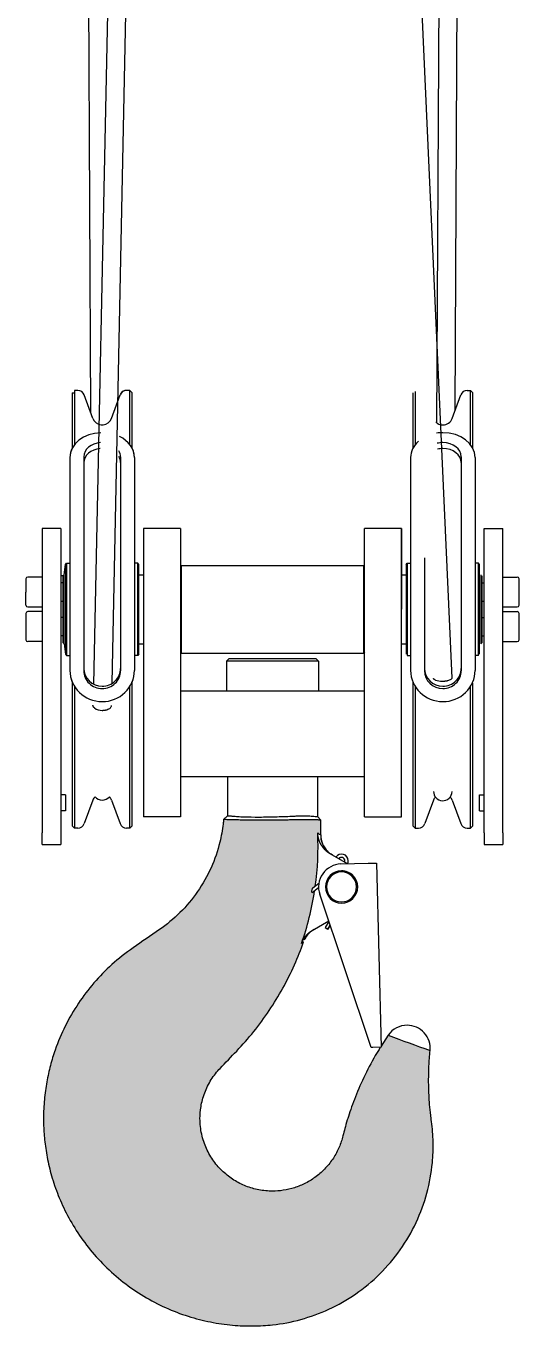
# Model space of a CAD drawing. Extents: x -599358 to 2865263, y -1062760 to 486533.
# Drawn here: x 246380 to 246717, y -693925 to -693038 of the extents above; entities that cross this region are included whole.
import ezdxf

# ---------------------------------------------------------------- set-up
doc = ezdxf.new("R2010")
doc.units = 0
doc.layers.add('EWHS5T6M-2', color=7, linetype='Continuous')
doc.layers.add('零件1^葫芦小车', color=7, linetype='Continuous')

msp = doc.modelspace()

# ---------------------------------------------------------------- hatches: boundary and pattern name
h = msp.add_hatch(color=4)
h.dxf.hatch_style = 1
edge = h.paths.add_edge_path()
edge.add_ellipse((246968.03, -692844.26), major_axis=(-945.59, 0), ratio=1, start_angle=428.90986, end_angle=430.75307, ccw=False)
edge.add_line((246627.77, -693726.51), (246622.82, -693734))
edge.add_line((246622.82, -693734), (246622.27, -693734.83))
edge.add_line((246622.27, -693734.83), (246622.3, -693734.83))
edge.add_spline(control_points=[(246622.3, -693734.83), (246621.15, -693736.67), (246620.02, -693738.54), (246616.07, -693745.35), (246613.38, -693750.44), (246608.57, -693760.55), (246606.44, -693765.56), (246603.71, -693772.67), (246602.87, -693774.96), (246601.36, -693779.35), (246600.68, -693781.44), (246599.97, -693783.73), (246599.87, -693784.06), (246599.1, -693786.6), (246598.59, -693788.42), (246597.66, -693791.83), (246597.24, -693793.42), (246596.17, -693797.77), (246595.32, -693800.36), (246593.14, -693805.44), (246591.82, -693807.94), (246588.72, -693812.72), (246586.94, -693815), (246583.01, -693819.22), (246580.86, -693821.16), (246576.28, -693824.62), (246573.86, -693826.14), (246568.87, -693828.7), (246566.31, -693829.75), (246561.18, -693831.38), (246558.61, -693831.97), (246553.58, -693832.72), (246551.11, -693832.9), (246547.17, -693832.9), (246545.62, -693832.82), (246542.53, -693832.53), (246540.99, -693832.31), (246537.96, -693831.73), (246536.46, -693831.38), (246533.51, -693830.52), (246532.05, -693830.03), (246529.2, -693828.9), (246527.8, -693828.28), (246525.06, -693826.89), (246523.72, -693826.14), (246521.11, -693824.5), (246519.83, -693823.61), (246517.37, -693821.72), (246516.17, -693820.71), (246513.87, -693818.57), (246512.76, -693817.44), (246510.64, -693815.05), (246509.63, -693813.79), (246507.72, -693811.16), (246506.82, -693809.78), (246505.15, -693806.92), (246504.38, -693805.43), (246502.97, -693802.34), (246502.34, -693800.75), (246501.25, -693797.47), (246500.78, -693795.78), (246500.02, -693792.34), (246499.73, -693790.58), (246499.33, -693787.02), (246499.23, -693785.21), (246499.23, -693780.93), (246499.42, -693778.13), (246500.18, -693773.66), (246500.51, -693772.13), (246501.34, -693769.03), (246501.84, -693767.47), (246503.02, -693764.35), (246503.69, -693762.8), (246505.2, -693759.77), (246506.04, -693758.3), (246507.84, -693755.46), (246508.8, -693754.1), (246510.82, -693751.53), (246511.87, -693750.32), (246516.68, -693745.29), (246520.55, -693741.24), (246528.33, -693733.1), (246532.22, -693728.67), (246539.63, -693719.46), (246543.15, -693714.68), (246549.78, -693704.82), (246552.89, -693699.73), (246558.66, -693689.3), (246561.33, -693683.95), (246566.03, -693673.4), (246568.1, -693668.21), (246569.95, -693662.95)], knot_values=[0, 0, 0, 0, 0.012094, 0.012094, 0.043169, 0.043169, 0.074245, 0.074245, 0.089782, 0.089782, 0.10532, 0.10532, 0.108005, 0.108005, 0.126597, 0.126597, 0.14519, 0.14519, 0.171955, 0.171955, 0.198721, 0.198721, 0.225486, 0.225486, 0.252251, 0.252251, 0.279017, 0.279017, 0.305782, 0.305782, 0.332547, 0.332547, 0.359313, 0.359313, 0.3769, 0.3769, 0.394487, 0.394487, 0.412074, 0.412074, 0.429662, 0.429662, 0.447249, 0.447249, 0.464836, 0.464836, 0.482423, 0.482423, 0.500011, 0.500011, 0.517598, 0.517598, 0.535185, 0.535185, 0.552772, 0.552772, 0.570359, 0.570359, 0.587947, 0.587947, 0.605534, 0.605534, 0.623121, 0.623121, 0.640708, 0.640708, 0.664579, 0.664579, 0.676514, 0.676514, 0.688449, 0.688449, 0.700384, 0.700384, 0.712319, 0.712319, 0.724254, 0.724254, 0.736189, 0.736189, 0.777684, 0.777684, 0.822741, 0.822741, 0.867798, 0.867798, 0.912855, 0.912855, 0.957912, 0.957912, 1, 1, 1, 1], degree=3, periodic=0)
edge.add_line((246569.95, -693662.95), (246568.56, -693663.94))
edge.add_ellipse((246379.5, -693597.66), major_axis=(200.34, 0), ratio=1, start_angle=340.68132, end_angle=351.32491)
edge.add_line((246577.55, -693627.88), (246575.89, -693629.17))
edge.add_spline(control_points=[(246575.89, -693629.17), (246575.86, -693629.19), (246575.83, -693629.2), (246575.8, -693629.2), (246575.77, -693629.2), (246575.74, -693629.18), (246575.72, -693629.14), (246575.69, -693629.11), (246575.67, -693629.07), (246575.66, -693629.01), (246575.65, -693628.95), (246575.64, -693628.89), (246575.63, -693628.82), (246575.62, -693628.7), (246575.62, -693628.58), (246575.62, -693628.45), (246575.63, -693628.26), (246575.65, -693628.07), (246575.68, -693627.88), (246575.72, -693627.61), (246575.77, -693627.35), (246575.84, -693627.1), (246575.91, -693626.86), (246575.99, -693626.62), (246576.07, -693626.43), (246576.12, -693626.32), (246576.18, -693626.22), (246576.23, -693626.14), (246576.26, -693626.1), (246576.29, -693626.07), (246576.32, -693626.05)], knot_values=[0, 0, 0, 0, 0.06223, 0.06223, 0.06223, 0.125059, 0.125059, 0.125059, 0.182556, 0.182556, 0.182556, 0.239933, 0.239933, 0.239933, 0.329747, 0.329747, 0.329747, 0.462371, 0.462371, 0.462371, 0.647003, 0.647003, 0.647003, 0.834607, 0.834607, 0.834607, 0.943556, 0.943556, 0.943556, 1, 1, 1, 1], degree=3, periodic=0)
edge.add_line((246576.32, -693626.05), (246578, -693624.74))
edge.add_ellipse((246379.5, -693597.66), major_axis=(200.34, 0), ratio=1, start_angle=352.23152, end_angle=362.57393)
edge.add_ellipse((246666.55, -693462.67), major_axis=(153.06, 0), ratio=1, start_angle=235.4035, end_angle=236.3361)
edge.add_ellipse((246666.55, -693462.67), major_axis=(153.06, 0), ratio=1, start_angle=236.3361, end_angle=236.35125)
edge.add_line((246581.73, -693590.08), (246581.73, -693588.95))
edge.add_line((246581.73, -693588.95), (246581.73, -693579.85))
edge.add_spline(control_points=[(246581.73, -693579.85), (246581.72, -693579.85), (246581.69, -693579.84), (246581.43, -693579.84), (246580.99, -693579.82), (246580.33, -693579.81), (246579.53, -693579.79), (246578.56, -693579.76), (246577.13, -693579.72), (246575.13, -693579.69), (246572.21, -693579.64), (246567.97, -693579.69), (246562.69, -693579.77), (246555.98, -693579.86), (246547.52, -693579.91), (246536.1, -693579.93), (246527.03, -693579.84), (246521.86, -693579.72), (246519.56, -693579.64), (246518.41, -693579.6), (246517.49, -693579.57), (246515.84, -693579.57), (246515.55, -693579.57), (246515.33, -693579.57)], knot_values=[0, 0, 0, 0, 0.023008, 0.046985, 0.071916, 0.097784, 0.124572, 0.144341, 0.171112, 0.217444, 0.250912, 0.29895, 0.377038, 0.419517, 0.501427, 0.62005, 0.748963, 0.803749, 0.842652, 0.866405, 0.874501, 0.907064, 1, 1, 1, 1], degree=3, periodic=0)
edge.add_spline(control_points=[(246515.33, -693579.57), (246515.24, -693580.56), (246515.14, -693581.56), (246514.53, -693586.65), (246513.78, -693590.78), (246511.32, -693600.78), (246509.32, -693606.64), (246504.22, -693617.98), (246501.13, -693623.47), (246493.99, -693633.78), (246489.95, -693638.59), (246481.18, -693647.3), (246476.45, -693651.2), (246465.68, -693658.62), (246459.48, -693662.89), (246448.39, -693670.53), (246443.59, -693674.35), (246434.71, -693682.35), (246430.63, -693686.54), (246423.03, -693695.33), (246419.52, -693699.93), (246412.99, -693709.71), (246409.97, -693714.87), (246404.68, -693725.52), (246402.36, -693730.94), (246399.75, -693738.42), (246399.19, -693740.12), (246398.12, -693743.6), (246397.62, -693745.37), (246396.66, -693748.97), (246396.21, -693750.81), (246395.38, -693754.56), (246394.99, -693756.47), (246394.29, -693760.35), (246393.98, -693762.33), (246393.43, -693766.36), (246393.2, -693768.41), (246392.63, -693774.66), (246392.42, -693778.97), (246392.42, -693786.66), (246392.53, -693790.12), (246393.07, -693797.42), (246393.49, -693801.25), (246394.74, -693809.24), (246395.57, -693813.39), (246397.7, -693821.94), (246399.01, -693826.34), (246402.2, -693835.29), (246404.07, -693839.83), (246408.42, -693848.94), (246410.91, -693853.51), (246416.5, -693862.51), (246419.61, -693866.96), (246426.44, -693875.57), (246430.16, -693879.74), (246438.14, -693887.67), (246442.39, -693891.43), (246451.34, -693898.41), (246456.04, -693901.63), (246465.72, -693907.46), (246470.71, -693910.07), (246480.83, -693914.63), (246485.97, -693916.58), (246496.23, -693919.84), (246501.36, -693921.14), (246511.49, -693923.14), (246516.48, -693923.84), (246526.21, -693924.7), (246530.96, -693924.87), (246540.11, -693924.76), (246544.52, -693924.49), (246555.15, -693923.36), (246561.65, -693922.16), (246574.59, -693918.62), (246581.03, -693916.29), (246593.58, -693910.48), (246599.7, -693907.01), (246611.33, -693898.96), (246616.86, -693894.4), (246627.07, -693884.32), (246631.75, -693878.8), (246640.07, -693867.03), (246643.71, -693860.78), (246649.81, -693847.79), (246652.28, -693841.06), (246655.98, -693827.41), (246657.22, -693820.48), (246658.32, -693808.82), (246658.48, -693804.06), (246658.26, -693794.66), (246657.89, -693790.02), (246657.17, -693784.82), (246657.05, -693783.88), (246656.64, -693780.62), (246656.37, -693778.05), (246655.94, -693773.25), (246655.78, -693771.02), (246655.43, -693764.73), (246655.34, -693761.06), (246655.33, -693754.17), (246655.41, -693750.95), (246655.72, -693744.28), (246655.95, -693740.85), (246656.33, -693737)], knot_values=[0, 0, 0, 0, 0.005894, 0.005894, 0.030053, 0.030053, 0.064391, 0.064391, 0.098729, 0.098729, 0.133067, 0.133067, 0.167406, 0.167406, 0.20826, 0.20826, 0.244777, 0.244777, 0.281295, 0.281295, 0.317812, 0.317812, 0.354329, 0.354329, 0.387959, 0.387959, 0.397632, 0.397632, 0.407305, 0.407305, 0.416978, 0.416978, 0.426651, 0.426651, 0.436324, 0.436324, 0.445997, 0.445997, 0.465343, 0.465343, 0.479597, 0.479597, 0.493851, 0.493851, 0.508105, 0.508105, 0.522359, 0.522359, 0.536613, 0.536613, 0.550867, 0.550867, 0.565121, 0.565121, 0.579374, 0.579374, 0.593628, 0.593628, 0.607882, 0.607882, 0.622136, 0.622136, 0.63639, 0.63639, 0.650644, 0.650644, 0.664898, 0.664898, 0.679151, 0.679151, 0.693405, 0.693405, 0.715098, 0.715098, 0.73679, 0.73679, 0.758483, 0.758483, 0.780175, 0.780175, 0.801868, 0.801868, 0.82356, 0.82356, 0.845252, 0.845252, 0.866945, 0.866945, 0.882014, 0.882014, 0.897082, 0.897082, 0.899258, 0.899258, 0.911851, 0.911851, 0.924444, 0.924444, 0.949629, 0.949629, 0.974815, 0.974815, 1, 1, 1, 1], degree=3, periodic=0)
h.paths.add_polyline_path([(246622.27, -693734.83), (246622.82, -693734), (246622.84, -693734.82), (246622.3, -693734.83)], flags=16)

# ---------------------------------------------------------------- linework, layer by layer
at = {"color": 4}
for p, q in [((246412.02, -693288.4), (246413.59, -693288.4)), ((246431.77, -693310.36), (246433.13, -693310.36)), ((246407.31, -693405.47), (246408.09, -693404.68)), ((246457.59, -693405.47), (246456.81, -693404.68)), ((246405.73, -693413.33), (246404.16, -693413.33)), ((246406.52, -693412.54), (246407.31, -693405.47)), ((246405.73, -693458.9), (246406.52, -693459.68)), ((246406.52, -693459.68), (246407.31, -693466.75)), ((246407.31, -693466.75), (246408.09, -693467.54))]:
    msp.add_line(p, q, dxfattribs=at)
at = {"layer": 'EWHS5T6M-2', "color": 4, "linetype": 'Continuous'}
for p, q in [((246412.02, -693288.4), (246412.02, -693326.27)), ((246412.02, -693288.4), (246412.02, -693326.27)), ((246415.84, -693286.83), (246413.59, -693286.83)), ((246413.59, -693286.83), (246413.59, -693323.84)), ((246415.84, -693286.83), (246413.59, -693286.83)), ((246413.59, -693286.83), (246413.59, -693288.4)), ((246451.31, -693286.83), (246449.06, -693286.83)), ((246451.31, -693286.83), (246449.06, -693286.83)), ((246451.31, -693323.84), (246451.31, -693286.83)), ((246452.88, -693288.4), (246451.31, -693286.83)), ((246452.88, -693288.4), (246451.31, -693286.83)), ((246452.88, -693326.27), (246452.88, -693288.4)), ((246452.88, -693326.27), (246452.88, -693288.4)), ((246644.59, -693288.4), (246644.59, -693326.27)), ((246646.16, -693287.68), (246646.16, -693323.84)), ((246681.63, -693286.83), (246683.88, -693286.83)), ((246683.88, -693323.84), (246683.88, -693286.83)), ((246685.45, -693288.4), (246683.88, -693286.83)), ((246685.45, -693326.27), (246685.45, -693288.4)), ((246426.1, -693305.95), (246420.27, -693289.93)), ((246426.1, -693305.95), (246420.27, -693289.93)), ((246438.8, -693305.95), (246444.63, -693289.93)), ((246671.37, -693305.95), (246677.2, -693289.93)), ((246410.45, -693332.52), (246410.45, -693401.23)), ((246410.45, -693332.52), (246410.45, -693401.23)), ((246419.88, -693332.07), (246419.88, -693401.08)), ((246445.02, -693332.07), (246445.02, -693401.08)), ((246454.45, -693332.52), (246454.45, -693401.23)), ((246454.45, -693332.52), (246454.45, -693401.23)), ((246643.02, -693332.52), (246643.02, -693401.23)), ((246677.59, -693332.07), (246677.59, -693401.08)), ((246687.02, -693332.52), (246687.02, -693401.23)), ((246404.16, -693381.11), (246391.59, -693381.11)), ((246391.59, -693381.11), (246391.59, -693436.11)), ((246404.16, -693381.11), (246391.59, -693381.11)), ((246391.59, -693381.11), (246391.59, -693436.11)), ((246404.16, -693381.11), (246404.16, -693436.11)), ((246404.16, -693381.11), (246404.16, -693413.33)), ((246460.73, -693381.11), (246460.73, -693436.11)), ((246485.88, -693381.11), (246460.73, -693381.11)), ((246460.73, -693381.11), (246460.73, -693436.11)), ((246485.88, -693381.11), (246460.73, -693381.11)), ((246485.88, -693381.11), (246485.88, -693436.11)), ((246485.88, -693381.11), (246485.88, -693436.11)), ((246611.59, -693436.11), (246611.59, -693381.11)), ((246636.73, -693381.11), (246611.59, -693381.11)), ((246611.59, -693436.11), (246611.59, -693381.11)), ((246636.73, -693381.11), (246611.59, -693381.11)), ((246636.73, -693436.11), (246636.73, -693381.11)), ((246636.73, -693381.11), (246636.73, -693436.11)), ((246693.31, -693436.11), (246693.31, -693381.11)), ((246693.31, -693381.11), (246705.88, -693381.11)), ((246705.88, -693436.11), (246705.88, -693381.11)), ((246408.09, -693404.68), (246410.45, -693404.68)), ((246408.09, -693404.68), (246408.09, -693467.54)), ((246408.09, -693404.68), (246410.45, -693404.68)), ((246410.45, -693401.23), (246410.45, -693477.82)), ((246410.45, -693401.23), (246410.45, -693477.82)), ((246419.88, -693401.08), (246419.88, -693478)), ((246445.02, -693401.08), (246445.02, -693478)), ((246454.45, -693401.23), (246454.45, -693477.82)), ((246454.45, -693401.23), (246454.45, -693477.82)), ((246456.81, -693404.68), (246454.45, -693404.68)), ((246456.81, -693404.68), (246454.45, -693404.68)), ((246456.81, -693467.54), (246456.81, -693404.68)), ((246639.88, -693405.47), (246640.66, -693404.68)), ((246640.66, -693404.68), (246640.66, -693467.54)), ((246640.66, -693404.68), (246643.02, -693404.68)), ((246643.02, -693401.23), (246643.02, -693477.82)), ((246652.45, -693401.08), (246652.45, -693478)), ((246677.59, -693401.08), (246677.59, -693478)), ((246687.02, -693401.23), (246687.02, -693477.82)), ((246689.38, -693404.68), (246687.02, -693404.68)), ((246690.16, -693405.47), (246689.38, -693404.68)), ((246689.38, -693467.54), (246689.38, -693404.68)), ((246405.73, -693413.33), (246406.52, -693412.54)), ((246405.73, -693413.33), (246406.52, -693412.54)), ((246405.73, -693458.9), (246405.73, -693413.33)), ((246406.52, -693459.68), (246406.52, -693412.54)), ((246407.31, -693405.47), (246407.31, -693466.75)), ((246457.59, -693466.75), (246457.59, -693405.47)), ((246457.59, -693466.75), (246457.59, -693405.47)), ((246457.59, -693412.54), (246460.73, -693412.54)), ((246457.59, -693412.54), (246460.73, -693412.54)), ((246485.88, -693407.04), (246486.66, -693406.25)), ((246485.88, -693407.04), (246486.66, -693406.25)), ((246486.66, -693465.97), (246486.66, -693406.25)), ((246486.66, -693406.25), (246610.81, -693406.25)), ((246486.66, -693465.97), (246486.66, -693406.25)), ((246486.66, -693406.25), (246610.81, -693406.25)), ((246610.81, -693406.25), (246610.81, -693465.97)), ((246610.81, -693406.25), (246610.81, -693465.97)), ((246636.73, -693412.54), (246639.88, -693412.54)), ((246639.88, -693405.47), (246639.88, -693466.75)), ((246690.16, -693466.75), (246690.16, -693405.47)), ((246690.95, -693412.54), (246690.95, -693459.68)), ((246691.73, -693413.33), (246691.73, -693458.9)), ((246380.43, -693415.37), (246380.43, -693424.33)), ((246380.43, -693415.37), (246380.43, -693424.33)), ((246380.43, -693418.94), (246380.43, -693418.93)), ((246380.43, -693418.94), (246380.43, -693418.93)), ((246391.59, -693414.11), (246381.69, -693414.11)), ((246391.59, -693414.11), (246381.69, -693414.11)), ((246405.73, -693418.04), (246404.16, -693418.04)), ((246691.73, -693418.04), (246693.31, -693418.04)), ((246705.88, -693414.11), (246715.78, -693414.11)), ((246717.03, -693433.28), (246717.03, -693415.37)), ((246380.43, -693433.28), (246380.43, -693424.33)), ((246380.43, -693433.28), (246380.43, -693424.33)), ((246404.16, -693430.61), (246405.73, -693430.61)), ((246691.73, -693430.61), (246693.31, -693430.61)), ((246380.43, -693438.94), (246380.43, -693456.85)), ((246380.43, -693438.94), (246380.43, -693456.85)), ((246381.69, -693434.54), (246391.59, -693434.54)), ((246381.69, -693434.54), (246391.59, -693434.54)), ((246391.59, -693437.68), (246381.69, -693437.68)), ((246391.59, -693437.68), (246381.69, -693437.68)), ((246391.59, -693436.11), (246391.59, -693581.07)), ((246391.59, -693436.11), (246391.59, -693581.07)), ((246404.16, -693436.11), (246404.16, -693581.07)), ((246460.73, -693436.11), (246460.73, -693538.25)), ((246460.73, -693436.11), (246460.73, -693538.25)), ((246485.88, -693436.11), (246485.88, -693538.25)), ((246485.88, -693436.11), (246485.88, -693538.25)), ((246611.59, -693538.25), (246611.59, -693436.11)), ((246611.59, -693538.25), (246611.59, -693436.11)), ((246636.73, -693538.25), (246636.73, -693436.11)), ((246636.73, -693538.25), (246636.73, -693436.11)), ((246693.31, -693581.07), (246693.31, -693436.11)), ((246705.88, -693434.54), (246715.78, -693434.54)), ((246705.88, -693581.07), (246705.88, -693436.11)), ((246705.88, -693437.68), (246715.78, -693437.68)), ((246717.03, -693456.85), (246717.03, -693438.94)), ((246405.73, -693441.61), (246404.16, -693441.61)), ((246691.73, -693441.61), (246693.31, -693441.61)), ((246405.73, -693454.18), (246404.16, -693454.18)), ((246404.16, -693454.18), (246404.16, -693562.61)), ((246405.73, -693454.18), (246404.16, -693454.18)), ((246405.73, -693458.9), (246405.73, -693454.18)), ((246691.73, -693454.18), (246693.31, -693454.18)), ((246391.59, -693458.11), (246381.69, -693458.11)), ((246391.59, -693458.11), (246381.69, -693458.11)), ((246457.59, -693466.75), (246456.81, -693467.54)), ((246457.59, -693466.75), (246456.81, -693467.54)), ((246457.59, -693459.68), (246460.73, -693459.68)), ((246457.59, -693459.68), (246460.73, -693459.68)), ((246486.66, -693465.97), (246610.81, -693465.97)), ((246486.66, -693465.97), (246610.81, -693465.97)), ((246611.59, -693465.18), (246610.81, -693465.97)), ((246611.59, -693465.18), (246610.81, -693465.97)), ((246636.73, -693459.68), (246639.88, -693459.68)), ((246691.73, -693458.9), (246690.95, -693459.68)), ((246705.88, -693458.11), (246715.78, -693458.11)), ((246408.09, -693467.54), (246410.45, -693467.54)), ((246408.09, -693467.54), (246410.45, -693467.54)), ((246456.81, -693467.54), (246454.45, -693467.54)), ((246456.81, -693467.54), (246454.45, -693467.54)), ((246518.88, -693469.9), (246517.31, -693471.47)), ((246518.88, -693469.9), (246517.31, -693471.47)), ((246580.16, -693471.47), (246517.31, -693471.47)), ((246517.31, -693471.47), (246517.31, -693491.9)), ((246580.16, -693471.47), (246517.31, -693471.47)), ((246517.31, -693471.47), (246517.31, -693491.9)), ((246578.59, -693469.9), (246518.88, -693469.9)), ((246578.59, -693469.9), (246518.88, -693469.9)), ((246578.59, -693469.9), (246580.16, -693471.47)), ((246578.59, -693469.9), (246580.16, -693471.47)), ((246580.16, -693471.47), (246580.16, -693491.9)), ((246580.16, -693471.47), (246580.16, -693491.9)), ((246640.66, -693467.54), (246643.02, -693467.54)), ((246689.38, -693467.54), (246687.02, -693467.54)), ((246412.02, -693485.71), (246412.02, -693583.83)), ((246412.02, -693485.71), (246412.02, -693583.83)), ((246413.59, -693488.77), (246413.59, -693585.4)), ((246451.31, -693585.4), (246451.31, -693488.77)), ((246452.88, -693583.83), (246452.88, -693485.71)), ((246452.88, -693583.83), (246452.88, -693485.71)), ((246611.59, -693491.9), (246485.88, -693491.9)), ((246611.59, -693491.9), (246485.88, -693491.9)), ((246644.59, -693485.71), (246644.59, -693583.83)), ((246646.16, -693488.77), (246646.16, -693585.4)), ((246683.88, -693585.4), (246683.88, -693488.77)), ((246685.45, -693583.83), (246685.45, -693486.4)), ((246460.73, -693538.25), (246460.73, -693577.54)), ((246460.73, -693538.25), (246460.73, -693577.54)), ((246485.88, -693538.25), (246485.88, -693577.54)), ((246485.88, -693538.25), (246485.88, -693577.54)), ((246611.59, -693577.54), (246611.59, -693538.25)), ((246611.59, -693577.54), (246611.59, -693538.25)), ((246636.73, -693577.54), (246636.73, -693538.25)), ((246636.73, -693577.54), (246636.73, -693538.25)), ((246485.88, -693550.04), (246611.59, -693550.04)), ((246485.88, -693550.04), (246611.59, -693550.04)), ((246518.09, -693550.04), (246518.09, -693577.04)), ((246518.09, -693550.04), (246518.09, -693577.04)), ((246579.38, -693550.04), (246579.38, -693577.49)), ((246579.38, -693550.04), (246579.38, -693577.49)), ((246407.31, -693562.61), (246404.16, -693562.61)), ((246407.31, -693562.61), (246404.16, -693562.61)), ((246407.31, -693562.61), (246407.31, -693573.61)), ((246407.31, -693562.61), (246407.31, -693573.61)), ((246690.16, -693573.61), (246690.16, -693562.61)), ((246690.16, -693562.61), (246693.31, -693562.61)), ((246426.1, -693566.27), (246420.27, -693582.29)), ((246426.1, -693566.27), (246420.27, -693582.29)), ((246438.8, -693566.27), (246444.63, -693582.29)), ((246438.8, -693566.27), (246444.63, -693582.29)), ((246658.67, -693566.27), (246652.84, -693582.29)), ((246671.37, -693566.27), (246677.2, -693582.29)), ((246391.59, -693581.07), (246391.59, -693588.54)), ((246391.59, -693581.07), (246391.59, -693588.54)), ((246407.31, -693573.61), (246404.16, -693573.61)), ((246404.16, -693573.61), (246404.16, -693581.07)), ((246407.31, -693573.61), (246404.16, -693573.61)), ((246404.16, -693581.07), (246404.16, -693588.54)), ((246404.16, -693581.07), (246404.16, -693588.54)), ((246485.88, -693577.54), (246460.73, -693577.54)), ((246485.88, -693577.54), (246460.73, -693577.54)), ((246518.09, -693577.04), (246515.33, -693579.57)), ((246518.09, -693577.04), (246515.33, -693579.57)), ((246581.73, -693579.85), (246579.38, -693577.49)), ((246581.73, -693579.85), (246579.38, -693577.49)), ((246581.73, -693590.08), (246581.73, -693579.85)), ((246581.73, -693590.08), (246581.73, -693579.85)), ((246611.59, -693577.54), (246636.73, -693577.54)), ((246611.59, -693577.54), (246636.73, -693577.54)), ((246690.16, -693573.61), (246693.31, -693573.61)), ((246693.31, -693588.54), (246693.31, -693581.07)), ((246705.88, -693588.54), (246705.88, -693581.07)), ((246391.59, -693596.4), (246391.59, -693588.54)), ((246391.59, -693596.4), (246391.59, -693588.54)), ((246404.16, -693588.54), (246404.16, -693596.4)), ((246404.16, -693588.54), (246404.16, -693596.4)), ((246412.02, -693583.83), (246413.59, -693585.4)), ((246412.02, -693583.83), (246413.59, -693585.4)), ((246415.84, -693585.4), (246413.59, -693585.4)), ((246415.84, -693585.4), (246413.59, -693585.4)), ((246451.31, -693585.4), (246449.06, -693585.4)), ((246451.31, -693585.4), (246449.06, -693585.4)), ((246452.88, -693583.83), (246451.31, -693585.4)), ((246452.88, -693583.83), (246451.31, -693585.4)), ((246644.59, -693583.83), (246646.16, -693585.4)), ((246646.16, -693585.4), (246648.41, -693585.4)), ((246681.63, -693585.4), (246683.88, -693585.4)), ((246685.45, -693583.83), (246683.88, -693585.4)), ((246693.31, -693588.54), (246693.31, -693596.4)), ((246705.88, -693588.54), (246705.88, -693596.4)), ((246391.59, -693596.4), (246404.16, -693596.4)), ((246391.59, -693596.4), (246404.16, -693596.4)), ((246693.31, -693596.4), (246705.88, -693596.4)), ((246599.9, -693609.65), (246588.13, -693602.85)), ((246599.9, -693609.65), (246588.13, -693602.85)), ((246595.48, -693609.76), (246614.14, -693609.28)), ((246595.48, -693609.76), (246614.14, -693609.28)), ((246614.14, -693609.28), (246619.64, -693609.14)), ((246614.14, -693609.28), (246619.64, -693609.14)), ((246619.64, -693609.14), (246622.84, -693734.82)), ((246619.64, -693609.14), (246622.84, -693734.82)), ((246575.89, -693629.17), (246580.17, -693625.84)), ((246575.89, -693629.17), (246580.17, -693625.84)), ((246576.32, -693626.05), (246580.37, -693622.9)), ((246576.32, -693626.05), (246580.37, -693622.9)), ((246616.2, -693734.99), (246580.99, -693630.49)), ((246616.2, -693734.99), (246580.99, -693630.49)), ((246575.83, -693655.19), (246587.11, -693648.67)), ((246575.83, -693655.19), (246587.11, -693648.67)), ((246587.22, -693648.99), (246584.8, -693653.19)), ((246587.22, -693648.99), (246584.8, -693653.19)), ((246586.51, -693654.18), (246588.06, -693651.49)), ((246586.51, -693654.18), (246588.06, -693651.49)), ((246586.72, -693654.3), (246588.17, -693651.8)), ((246586.72, -693654.3), (246588.17, -693651.8)), ((246584.8, -693653.19), (246586.51, -693654.18)), ((246584.8, -693653.19), (246586.51, -693654.18)), ((246586.72, -693654.3), (246586.51, -693654.18)), ((246586.72, -693654.3), (246586.51, -693654.18)), ((246569.95, -693662.95), (246568.56, -693663.94)), ((246569.95, -693662.95), (246568.56, -693663.94)), ((246627.77, -693726.51), (246622.82, -693734)), ((246627.77, -693726.51), (246622.82, -693734)), ((246617.34, -693734.96), (246616.2, -693734.99)), ((246617.34, -693734.96), (246616.2, -693734.99)), ((246622.84, -693734.82), (246617.34, -693734.96)), ((246622.84, -693734.82), (246617.34, -693734.96))]:
    msp.add_line(p, q, dxfattribs=at)
for centre, radius, start, end in [((246415.84, -693291.54), 4.71, 20, 90), ((246415.84, -693291.54), 4.71, 20, 90), ((246449.06, -693291.54), 4.71, 90, 160), ((246449.06, -693291.54), 4.71, 90, 148.6539), ((246681.63, -693291.54), 4.71, 90, 160), ((246432.45, -693303.64), 6.76, 200, 264.23866), ((246432.45, -693303.64), 6.76, 200, 264.23866), ((246432.45, -693303.64), 6.76, 275.76134, 340), ((246665.02, -693303.64), 6.76, 270, 340), ((246665.02, -693303.64), 6.76, 223.80299, 270), ((246381.69, -693415.37), 1.26, 90, 180), ((246381.69, -693415.37), 1.26, 90, 180), ((246715.78, -693415.37), 1.26, 0, 90), ((246381.69, -693433.28), 1.26, 180, 270), ((246381.69, -693433.28), 1.26, 180, 270), ((246381.69, -693438.94), 1.26, 90, 180), ((246381.69, -693438.94), 1.26, 90, 180), ((246715.78, -693433.28), 1.26, 270, 0), ((246715.78, -693438.94), 1.26, 0, 90), ((246381.69, -693456.85), 1.26, 180, 270), ((246381.69, -693456.85), 1.26, 180, 270), ((246715.78, -693456.85), 1.26, 270, 0), ((246432.45, -693568.58), 6.76, 136.32096, 160), ((246432.45, -693568.58), 6.76, 136.32096, 160), ((246432.45, -693568.58), 6.76, 20, 43.24755), ((246432.45, -693568.58), 6.76, 20, 43.24755), ((246665.02, -693568.58), 6.76, 138.83268, 160), ((246665.02, -693568.58), 6.76, 20, 41.61934), ((246415.84, -693580.68), 4.71, 270, 340), ((246415.84, -693580.68), 4.71, 270, 340), ((246449.06, -693580.68), 4.71, 200, 270), ((246449.06, -693580.68), 4.71, 200, 270), ((246379.5, -693597.66), 200.34, 352.14321, 2.57393), ((246379.5, -693597.66), 200.34, 352.14321, 2.57393), ((246666.55, -693462.67), 153.06, 235.4035, 236.35125), ((246666.55, -693462.67), 153.06, 235.4035, 236.35125), ((246597.57, -693589.99), 15.87, 179.92838, 225.38449), ((246597.57, -693589.99), 15.87, 179.92838, 225.38449), ((246648.41, -693580.68), 4.71, 270, 340), ((246681.63, -693580.68), 4.71, 200, 270), ((246595.88, -693607.6), 4.56, 0, 146.92709), ((246595.88, -693607.6), 4.56, 0, 146.92709), ((246595.88, -693607.6), 2.33, 90.00088, 143.9909), ((246595.88, -693607.6), 2.33, 0, 143.9909), ((246595.88, -693607.6), 2.33, 90.00088, 143.9909), ((246595.88, -693607.6), 2.33, 0, 143.9909), ((246595.88, -693607.6), 2.33, 336.0091, 0), ((246595.88, -693607.6), 2.33, 336.0091, 0), ((246595.88, -693607.6), 4.56, 333.4077, 0), ((246595.88, -693607.6), 4.56, 333.4077, 0), ((246595.88, -693625.47), 15.71, 91.46004, 198.62067), ((246595.88, -693625.47), 15.71, 91.46004, 198.62067), ((246595.88, -693625.47), 11, 0, 180), ((246595.88, -693625.47), 11, 0, 180), ((246595.88, -693625.47), 10.21, 0, 180), ((246595.88, -693625.47), 10.21, 0, 180), ((246595.88, -693625.47), 11, 0, 90.00088), ((246595.88, -693625.47), 11, 0, 90.00088), ((246595.88, -693625.47), 11, 180, 0), ((246595.88, -693625.47), 11, 180, 0), ((246595.88, -693625.47), 10.21, 180, 0), ((246595.88, -693625.47), 10.21, 180, 0), ((246595.88, -693625.47), 11, 270.00088, 0), ((246595.88, -693625.47), 11, 270.00088, 0), ((246379.5, -693597.66), 200.34, 340.68132, 351.23355), ((246379.5, -693597.66), 200.34, 340.68132, 351.23355), ((246640.69, -693735.47), 15.71, 90, 145.26727), ((246640.69, -693735.47), 15.71, 90, 145.26727), ((246640.69, -693735.47), 15.71, 354.39566, 90), ((246640.69, -693735.47), 15.71, 354.39566, 90), ((246968.03, -692844.26), 945.59, 248.90986, 250.75307), ((246968.03, -692844.26), 945.59, 248.90986, 250.75307)]:
    msp.add_arc(centre, radius, start, end, dxfattribs=at)
for centre, major_axis, ratio, start_param, end_param in [((246432.45, -693332.52), (-22, 0), 0.766044, 4.750321, 6.283185), ((246665.02, -693332.52), (-22, 0), 0.766044, 4.712389, 4.913203), ((246665.02, -693332.52), (-22, 0), 0.766044, 3.141593, 4.712389), ((246432.45, -693332.07), (-12.57, 0), 0.766044, 4.794698, 6.283185), ((246432.45, -693332.52), (-22, 0), 0.766044, 3.141593, 4.150051), ((246665.02, -693332.52), (-22, 0), 0.766044, 5.573665, 6.283185), ((246665.02, -693332.07), (-12.57, 0), 0.766044, 4.712389, 5.031351), ((246665.02, -693332.07), (-12.57, 0), 0.766044, 3.141593, 4.712389), ((246432.45, -693332.52), (-22, 0), 0.766044, 5.902934, 6.283185), ((246432.45, -693336.11), (-12.57, 0), 0.766044, 4.819633, 6.283185), ((246432.45, -693336.11), (-12.57, 0), 0.766044, 3.141593, 3.590007), ((246432.45, -693332.07), (-12.57, 0), 0.766044, 3.141593, 3.568788), ((246432.45, -693332.52), (-22, 0), 0.766044, 3.141593, 3.521844), ((246665.02, -693336.11), (-12.57, 0), 0.766044, 4.712389, 5.010105), ((246665.02, -693336.11), (-12.57, 0), 0.766044, 3.141593, 4.712389), ((246432.45, -693477.82), (-22, 0), 0.965926, 0, 1.570796), ((246432.45, -693477.82), (-22, 0), 0.965926, 0, 0.380251), ((246432.45, -693476.38), (-12.57, 0), 0.965926, 0, 1.570796), ((246432.45, -693478), (-12.57, 0), 0.965926, 6.283185, 7.853982), ((246432.45, -693476.38), (-12.57, 0), 0.965926, 1.570796, 3.141593), ((246432.45, -693477.82), (-22, 0), 0.965926, 1.570796, 3.141593), ((246432.45, -693478), (-12.57, 0), 0.965926, 1.570796, 3.141593), ((246432.45, -693477.82), (-22, 0), 0.965926, 2.761341, 3.141593), ((246665.02, -693477.82), (-22, 0), 0.965926, 0, 1.570796), ((246665.02, -693476.38), (-12.57, 0), 0.965926, 0, 1.570796), ((246665.02, -693478), (-12.57, 0), 0.965926, 0, 1.570796), ((246665.02, -693476.38), (-12.57, 0), 0.965926, 1.570796, 3.141593), ((246665.02, -693477.82), (-22, 0), 0.965926, 1.570796, 3.141593), ((246665.02, -693478), (-12.57, 0), 0.965926, 1.570796, 3.141593)]:
    msp.add_ellipse(centre, major_axis=major_axis, ratio=ratio, start_param=start_param, end_param=end_param, dxfattribs=at)
for points, degree, knots in [([(246515.33, -693579.57), (246515.24, -693580.56), (246515.14, -693581.56), (246514.53, -693586.65), (246513.78, -693590.78), (246511.32, -693600.78), (246509.32, -693606.64), (246504.22, -693617.98), (246501.13, -693623.47), (246493.99, -693633.78), (246489.95, -693638.59), (246481.18, -693647.3), (246476.45, -693651.2), (246465.68, -693658.62), (246459.48, -693662.89), (246448.39, -693670.53), (246443.59, -693674.35), (246434.71, -693682.35), (246430.63, -693686.54), (246423.03, -693695.33), (246419.52, -693699.93), (246412.99, -693709.71), (246409.97, -693714.87), (246404.68, -693725.52), (246402.36, -693730.94), (246399.75, -693738.42), (246399.19, -693740.12), (246398.12, -693743.6), (246397.62, -693745.37), (246396.66, -693748.97), (246396.21, -693750.81), (246395.38, -693754.56), (246394.99, -693756.47), (246394.29, -693760.35), (246393.98, -693762.33), (246393.43, -693766.36), (246393.2, -693768.41), (246392.63, -693774.66), (246392.42, -693778.97), (246392.42, -693786.66), (246392.53, -693790.12), (246393.07, -693797.42), (246393.49, -693801.25), (246394.74, -693809.24), (246395.57, -693813.39), (246397.7, -693821.94), (246399.01, -693826.34), (246402.2, -693835.29), (246404.07, -693839.83), (246408.42, -693848.94), (246410.91, -693853.51), (246416.5, -693862.51), (246419.61, -693866.96), (246426.44, -693875.57), (246430.16, -693879.74), (246438.14, -693887.67), (246442.39, -693891.43), (246451.34, -693898.41), (246456.04, -693901.63), (246465.72, -693907.46), (246470.71, -693910.07), (246480.83, -693914.63), (246485.97, -693916.58), (246496.23, -693919.84), (246501.36, -693921.14), (246511.49, -693923.14), (246516.48, -693923.84), (246526.21, -693924.7), (246530.96, -693924.87), (246540.11, -693924.76), (246544.52, -693924.49), (246555.15, -693923.36), (246561.65, -693922.16), (246574.59, -693918.62), (246581.03, -693916.29), (246593.58, -693910.48), (246599.7, -693907.01), (246611.33, -693898.96), (246616.86, -693894.4), (246627.07, -693884.32), (246631.75, -693878.8), (246640.07, -693867.03), (246643.71, -693860.78), (246649.81, -693847.79), (246652.28, -693841.06), (246655.98, -693827.41), (246657.22, -693820.48), (246658.32, -693808.82), (246658.48, -693804.06), (246658.26, -693794.66), (246657.89, -693790.02), (246657.17, -693784.82), (246657.05, -693783.88), (246656.64, -693780.62), (246656.37, -693778.05), (246655.94, -693773.25), (246655.78, -693771.02), (246655.43, -693764.73), (246655.34, -693761.06), (246655.33, -693754.17), (246655.41, -693750.95), (246655.72, -693744.28), (246655.95, -693740.85), (246656.33, -693737)], 3, [0, 0, 0, 0, 0.005894, 0.005894, 0.030053, 0.030053, 0.064391, 0.064391, 0.098729, 0.098729, 0.133067, 0.133067, 0.167406, 0.167406, 0.20826, 0.20826, 0.244777, 0.244777, 0.281295, 0.281295, 0.317812, 0.317812, 0.354329, 0.354329, 0.387959, 0.387959, 0.397632, 0.397632, 0.407305, 0.407305, 0.416978, 0.416978, 0.426651, 0.426651, 0.436324, 0.436324, 0.445997, 0.445997, 0.465343, 0.465343, 0.479597, 0.479597, 0.493851, 0.493851, 0.508105, 0.508105, 0.522359, 0.522359, 0.536613, 0.536613, 0.550867, 0.550867, 0.565121, 0.565121, 0.579374, 0.579374, 0.593628, 0.593628, 0.607882, 0.607882, 0.622136, 0.622136, 0.63639, 0.63639, 0.650644, 0.650644, 0.664898, 0.664898, 0.679151, 0.679151, 0.693405, 0.693405, 0.715098, 0.715098, 0.73679, 0.73679, 0.758483, 0.758483, 0.780175, 0.780175, 0.801868, 0.801868, 0.82356, 0.82356, 0.845252, 0.845252, 0.866945, 0.866945, 0.882014, 0.882014, 0.897082, 0.897082, 0.899258, 0.899258, 0.911851, 0.911851, 0.924444, 0.924444, 0.949629, 0.949629, 0.974815, 0.974815, 1, 1, 1, 1]), ([(246515.33, -693579.57), (246515.24, -693580.56), (246515.14, -693581.56), (246514.53, -693586.65), (246513.78, -693590.78), (246511.32, -693600.78), (246509.32, -693606.64), (246504.22, -693617.98), (246501.13, -693623.47), (246493.99, -693633.78), (246489.95, -693638.59), (246481.18, -693647.3), (246476.45, -693651.2), (246465.68, -693658.62), (246459.48, -693662.89), (246448.39, -693670.53), (246443.59, -693674.35), (246434.71, -693682.35), (246430.63, -693686.54), (246423.03, -693695.33), (246419.52, -693699.93), (246412.99, -693709.71), (246409.97, -693714.87), (246404.68, -693725.52), (246402.36, -693730.94), (246399.75, -693738.42), (246399.19, -693740.12), (246398.12, -693743.6), (246397.62, -693745.37), (246396.66, -693748.97), (246396.21, -693750.81), (246395.38, -693754.56), (246394.99, -693756.47), (246394.29, -693760.35), (246393.98, -693762.33), (246393.43, -693766.36), (246393.2, -693768.41), (246392.63, -693774.66), (246392.42, -693778.97), (246392.42, -693786.66), (246392.53, -693790.12), (246393.07, -693797.42), (246393.49, -693801.25), (246394.74, -693809.24), (246395.57, -693813.39), (246397.7, -693821.94), (246399.01, -693826.34), (246402.2, -693835.29), (246404.07, -693839.83), (246408.42, -693848.94), (246410.91, -693853.51), (246416.5, -693862.51), (246419.61, -693866.96), (246426.44, -693875.57), (246430.16, -693879.74), (246438.14, -693887.67), (246442.39, -693891.43), (246451.34, -693898.41), (246456.04, -693901.63), (246465.72, -693907.46), (246470.71, -693910.07), (246480.83, -693914.63), (246485.97, -693916.58), (246496.23, -693919.84), (246501.36, -693921.14), (246511.49, -693923.14), (246516.48, -693923.84), (246526.21, -693924.7), (246530.96, -693924.87), (246540.11, -693924.76), (246544.52, -693924.49), (246555.15, -693923.36), (246561.65, -693922.16), (246574.59, -693918.62), (246581.03, -693916.29), (246593.58, -693910.48), (246599.7, -693907.01), (246611.33, -693898.96), (246616.86, -693894.4), (246627.07, -693884.32), (246631.75, -693878.8), (246640.07, -693867.03), (246643.71, -693860.78), (246649.81, -693847.79), (246652.28, -693841.06), (246655.98, -693827.41), (246657.22, -693820.48), (246658.32, -693808.82), (246658.48, -693804.06), (246658.26, -693794.66), (246657.89, -693790.02), (246657.17, -693784.82), (246657.05, -693783.88), (246656.64, -693780.62), (246656.37, -693778.05), (246655.94, -693773.25), (246655.78, -693771.02), (246655.43, -693764.73), (246655.34, -693761.06), (246655.33, -693754.17), (246655.41, -693750.95), (246655.72, -693744.28), (246655.95, -693740.85), (246656.33, -693737)], 3, [0, 0, 0, 0, 0.005894, 0.005894, 0.030053, 0.030053, 0.064391, 0.064391, 0.098729, 0.098729, 0.133067, 0.133067, 0.167406, 0.167406, 0.20826, 0.20826, 0.244777, 0.244777, 0.281295, 0.281295, 0.317812, 0.317812, 0.354329, 0.354329, 0.387959, 0.387959, 0.397632, 0.397632, 0.407305, 0.407305, 0.416978, 0.416978, 0.426651, 0.426651, 0.436324, 0.436324, 0.445997, 0.445997, 0.465343, 0.465343, 0.479597, 0.479597, 0.493851, 0.493851, 0.508105, 0.508105, 0.522359, 0.522359, 0.536613, 0.536613, 0.550867, 0.550867, 0.565121, 0.565121, 0.579374, 0.579374, 0.593628, 0.593628, 0.607882, 0.607882, 0.622136, 0.622136, 0.63639, 0.63639, 0.650644, 0.650644, 0.664898, 0.664898, 0.679151, 0.679151, 0.693405, 0.693405, 0.715098, 0.715098, 0.73679, 0.73679, 0.758483, 0.758483, 0.780175, 0.780175, 0.801868, 0.801868, 0.82356, 0.82356, 0.845252, 0.845252, 0.866945, 0.866945, 0.882014, 0.882014, 0.897082, 0.897082, 0.899258, 0.899258, 0.911851, 0.911851, 0.924444, 0.924444, 0.949629, 0.949629, 0.974815, 0.974815, 1, 1, 1, 1]), ([(246581.73, -693579.85), (246581.72, -693579.85), (246581.69, -693579.84), (246581.43, -693579.84), (246580.99, -693579.82), (246580.33, -693579.81), (246579.53, -693579.79), (246578.56, -693579.76), (246577.13, -693579.72), (246575.13, -693579.69), (246572.21, -693579.64), (246567.97, -693579.69), (246562.69, -693579.77), (246555.98, -693579.86), (246547.52, -693579.91), (246536.1, -693579.93), (246527.03, -693579.84), (246521.86, -693579.72), (246519.56, -693579.64), (246518.41, -693579.6), (246517.49, -693579.57), (246515.84, -693579.57), (246515.55, -693579.57), (246515.33, -693579.57)], 3, [0, 0, 0, 0, 0.023008, 0.046985, 0.071916, 0.097784, 0.124572, 0.144341, 0.171112, 0.217444, 0.250912, 0.29895, 0.377038, 0.419517, 0.501427, 0.62005, 0.748963, 0.803749, 0.842652, 0.866405, 0.874501, 0.907064, 1, 1, 1, 1]), ([(246581.73, -693579.85), (246581.72, -693579.85), (246581.69, -693579.84), (246581.43, -693579.84), (246580.99, -693579.82), (246580.33, -693579.81), (246579.53, -693579.79), (246578.56, -693579.76), (246577.13, -693579.72), (246575.13, -693579.69), (246572.21, -693579.64), (246567.97, -693579.69), (246562.69, -693579.77), (246555.98, -693579.86), (246547.52, -693579.91), (246536.1, -693579.93), (246527.03, -693579.84), (246521.86, -693579.72), (246519.56, -693579.64), (246518.41, -693579.6), (246517.49, -693579.57), (246515.84, -693579.57), (246515.55, -693579.57), (246515.33, -693579.57)], 3, [0, 0, 0, 0, 0.023008, 0.046985, 0.071916, 0.097784, 0.124572, 0.144341, 0.171112, 0.217444, 0.250912, 0.29895, 0.377038, 0.419517, 0.501427, 0.62005, 0.748963, 0.803749, 0.842652, 0.866405, 0.874501, 0.907064, 1, 1, 1, 1]), ([(246518.09, -693577.04), (246518.1, -693577.04), (246518.14, -693577.03), (246518.56, -693577), (246519.39, -693576.99), (246520.76, -693577.05), (246523.09, -693577.29), (246528.14, -693577.66), (246536.64, -693577.83), (246546.75, -693577.72), (246554.8, -693577.49), (246559.4, -693577.32), (246563, -693577.15), (246566.47, -693576.96), (246570.55, -693576.85), (246573.87, -693577.03), (246575.89, -693577.19), (246577.34, -693577.31), (246578.48, -693577.4), (246579.25, -693577.47), (246579.33, -693577.48), (246579.38, -693577.49)], 3, [0, 0, 0, 0, 0.020045, 0.062586, 0.096899, 0.125201, 0.187741, 0.250283, 0.373093, 0.499342, 0.563292, 0.624573, 0.648563, 0.687175, 0.749712, 0.81225, 0.849462, 0.874848, 0.92013, 0.961847, 1, 1, 1, 1]), ([(246518.09, -693577.04), (246518.1, -693577.04), (246518.14, -693577.03), (246518.56, -693577), (246519.39, -693576.99), (246520.76, -693577.05), (246523.09, -693577.29), (246528.14, -693577.66), (246536.64, -693577.83), (246546.75, -693577.72), (246554.8, -693577.49), (246559.4, -693577.32), (246563, -693577.15), (246566.47, -693576.96), (246570.55, -693576.85), (246573.87, -693577.03), (246575.89, -693577.19), (246577.34, -693577.31), (246578.48, -693577.4), (246579.25, -693577.47), (246579.33, -693577.48), (246579.38, -693577.49)], 3, [0, 0, 0, 0, 0.020045, 0.062586, 0.096899, 0.125201, 0.187741, 0.250283, 0.373093, 0.499342, 0.563292, 0.624573, 0.648563, 0.687175, 0.749712, 0.81225, 0.849462, 0.874848, 0.92013, 0.961847, 1, 1, 1, 1]), ([(246588.13, -693602.85), (246584.32, -693600.65), (246582.04, -693596.86), (246580.91, -693594.99), (246580.3, -693592.91), (246579.68, -693590.81), (246579.64, -693588.66)], 2, [0, 0, 0, 0.5, 0.5, 0.75, 0.75, 1, 1, 1]), ([(246588.13, -693602.85), (246584.32, -693600.65), (246582.04, -693596.86), (246580.91, -693594.99), (246580.3, -693592.91), (246579.68, -693590.81), (246579.64, -693588.66)], 2, [0, 0, 0, 0.5, 0.5, 0.75, 0.75, 1, 1, 1]), ([(246589.59, -693603.69), (246588.47, -693603.04), (246587.39, -693602.24), (246585.43, -693600.3), (246584.55, -693599.17), (246583.13, -693596.71), (246582.59, -693595.38), (246582.07, -693593.36), (246581.94, -693592.69), (246581.86, -693592.02)], 3, [0, 0, 0, 0, 0.2470021, 0.2470021, 0.4999999, 0.4999999, 0.7529976, 0.7529976, 0.8785574, 0.8785574, 0.8785574, 0.8785574]), ([(246589.59, -693603.69), (246588.47, -693603.04), (246587.39, -693602.24), (246585.43, -693600.3), (246584.55, -693599.17), (246583.13, -693596.71), (246582.59, -693595.38), (246582.07, -693593.36), (246581.94, -693592.69), (246581.86, -693592.02)], 3, [0, 0, 0, 0, 0.2470021, 0.2470021, 0.4999999, 0.4999999, 0.7529976, 0.7529976, 0.8785574, 0.8785574, 0.8785574, 0.8785574]), ([(246575.89, -693629.17), (246575.86, -693629.19), (246575.83, -693629.2), (246575.8, -693629.2), (246575.77, -693629.2), (246575.74, -693629.18), (246575.72, -693629.14), (246575.69, -693629.11), (246575.67, -693629.07), (246575.66, -693629.01), (246575.65, -693628.95), (246575.64, -693628.89), (246575.63, -693628.82), (246575.62, -693628.7), (246575.62, -693628.58), (246575.62, -693628.45), (246575.63, -693628.26), (246575.65, -693628.07), (246575.68, -693627.88), (246575.72, -693627.61), (246575.77, -693627.35), (246575.84, -693627.1), (246575.91, -693626.86), (246575.99, -693626.62), (246576.07, -693626.43), (246576.12, -693626.32), (246576.18, -693626.22), (246576.23, -693626.14), (246576.26, -693626.1), (246576.29, -693626.07), (246576.32, -693626.05)], 3, [0, 0, 0, 0, 0.06223, 0.06223, 0.06223, 0.125059, 0.125059, 0.125059, 0.182556, 0.182556, 0.182556, 0.239933, 0.239933, 0.239933, 0.329747, 0.329747, 0.329747, 0.462371, 0.462371, 0.462371, 0.647003, 0.647003, 0.647003, 0.834607, 0.834607, 0.834607, 0.943556, 0.943556, 0.943556, 1, 1, 1, 1]), ([(246575.89, -693629.17), (246575.86, -693629.19), (246575.83, -693629.2), (246575.8, -693629.2), (246575.77, -693629.2), (246575.74, -693629.18), (246575.72, -693629.14), (246575.69, -693629.11), (246575.67, -693629.07), (246575.66, -693629.01), (246575.65, -693628.95), (246575.64, -693628.89), (246575.63, -693628.82), (246575.62, -693628.7), (246575.62, -693628.58), (246575.62, -693628.45), (246575.63, -693628.26), (246575.65, -693628.07), (246575.68, -693627.88), (246575.72, -693627.61), (246575.77, -693627.35), (246575.84, -693627.1), (246575.91, -693626.86), (246575.99, -693626.62), (246576.07, -693626.43), (246576.12, -693626.32), (246576.18, -693626.22), (246576.23, -693626.14), (246576.26, -693626.1), (246576.29, -693626.07), (246576.32, -693626.05)], 3, [0, 0, 0, 0, 0.06223, 0.06223, 0.06223, 0.125059, 0.125059, 0.125059, 0.182556, 0.182556, 0.182556, 0.239933, 0.239933, 0.239933, 0.329747, 0.329747, 0.329747, 0.462371, 0.462371, 0.462371, 0.647003, 0.647003, 0.647003, 0.834607, 0.834607, 0.834607, 0.943556, 0.943556, 0.943556, 1, 1, 1, 1]), ([(246568.56, -693663.94), (246569.53, -693661.17), (246571.41, -693658.91), (246573.29, -693656.65), (246575.83, -693655.19)], 2, [0, 0, 0, 0.5, 0.5, 1, 1, 1]), ([(246568.56, -693663.94), (246569.53, -693661.17), (246571.41, -693658.91), (246573.29, -693656.65), (246575.83, -693655.19)], 2, [0, 0, 0, 0.5, 0.5, 1, 1, 1]), ([(246576.92, -693654.56), (246575.35, -693655.47), (246573.88, -693656.69), (246571.78, -693659.23), (246571.03, -693660.45), (246570.45, -693661.72)], 3, [0, 0, 0, 0, 0.5000003, 0.5000003, 0.8795817, 0.8795817, 0.8795817, 0.8795817]), ([(246576.92, -693654.56), (246575.35, -693655.47), (246573.88, -693656.69), (246571.78, -693659.23), (246571.03, -693660.45), (246570.45, -693661.72)], 3, [0, 0, 0, 0, 0.5000003, 0.5000003, 0.8795817, 0.8795817, 0.8795817, 0.8795817]), ([(246622.3, -693734.83), (246621.15, -693736.67), (246620.02, -693738.54), (246616.07, -693745.35), (246613.38, -693750.44), (246608.57, -693760.55), (246606.44, -693765.56), (246603.71, -693772.67), (246602.87, -693774.96), (246601.36, -693779.35), (246600.68, -693781.44), (246599.97, -693783.73), (246599.87, -693784.06), (246599.1, -693786.6), (246598.59, -693788.42), (246597.66, -693791.83), (246597.24, -693793.42), (246596.17, -693797.77), (246595.32, -693800.36), (246593.14, -693805.44), (246591.82, -693807.94), (246588.72, -693812.72), (246586.94, -693815), (246583.01, -693819.22), (246580.86, -693821.16), (246576.28, -693824.62), (246573.86, -693826.14), (246568.87, -693828.7), (246566.31, -693829.75), (246561.18, -693831.38), (246558.61, -693831.97), (246553.58, -693832.72), (246551.11, -693832.9), (246547.17, -693832.9), (246545.62, -693832.82), (246542.53, -693832.53), (246540.99, -693832.31), (246537.96, -693831.73), (246536.46, -693831.38), (246533.51, -693830.52), (246532.05, -693830.03), (246529.2, -693828.9), (246527.8, -693828.28), (246525.06, -693826.89), (246523.72, -693826.14), (246521.11, -693824.5), (246519.83, -693823.61), (246517.37, -693821.72), (246516.17, -693820.71), (246513.87, -693818.57), (246512.76, -693817.44), (246510.64, -693815.05), (246509.63, -693813.79), (246507.72, -693811.16), (246506.82, -693809.78), (246505.15, -693806.92), (246504.38, -693805.43), (246502.97, -693802.34), (246502.34, -693800.75), (246501.25, -693797.47), (246500.78, -693795.78), (246500.02, -693792.34), (246499.73, -693790.58), (246499.33, -693787.02), (246499.23, -693785.21), (246499.23, -693780.93), (246499.42, -693778.13), (246500.18, -693773.66), (246500.51, -693772.13), (246501.34, -693769.03), (246501.84, -693767.47), (246503.02, -693764.35), (246503.69, -693762.8), (246505.2, -693759.77), (246506.04, -693758.3), (246507.84, -693755.46), (246508.8, -693754.1), (246510.82, -693751.53), (246511.87, -693750.32), (246516.68, -693745.29), (246520.55, -693741.24), (246528.33, -693733.1), (246532.22, -693728.67), (246539.63, -693719.46), (246543.15, -693714.68), (246549.78, -693704.82), (246552.89, -693699.73), (246558.66, -693689.3), (246561.33, -693683.95), (246566.03, -693673.4), (246568.1, -693668.21), (246569.95, -693662.95)], 3, [0, 0, 0, 0, 0.012094, 0.012094, 0.043169, 0.043169, 0.074245, 0.074245, 0.089782, 0.089782, 0.10532, 0.10532, 0.108005, 0.108005, 0.126597, 0.126597, 0.14519, 0.14519, 0.171955, 0.171955, 0.198721, 0.198721, 0.225486, 0.225486, 0.252251, 0.252251, 0.279017, 0.279017, 0.305782, 0.305782, 0.332547, 0.332547, 0.359313, 0.359313, 0.3769, 0.3769, 0.394487, 0.394487, 0.412074, 0.412074, 0.429662, 0.429662, 0.447249, 0.447249, 0.464836, 0.464836, 0.482423, 0.482423, 0.500011, 0.500011, 0.517598, 0.517598, 0.535185, 0.535185, 0.552772, 0.552772, 0.570359, 0.570359, 0.587947, 0.587947, 0.605534, 0.605534, 0.623121, 0.623121, 0.640708, 0.640708, 0.664579, 0.664579, 0.676514, 0.676514, 0.688449, 0.688449, 0.700384, 0.700384, 0.712319, 0.712319, 0.724254, 0.724254, 0.736189, 0.736189, 0.777684, 0.777684, 0.822741, 0.822741, 0.867798, 0.867798, 0.912855, 0.912855, 0.957912, 0.957912, 1, 1, 1, 1]), ([(246622.3, -693734.83), (246621.15, -693736.67), (246620.02, -693738.54), (246616.07, -693745.35), (246613.38, -693750.44), (246608.57, -693760.55), (246606.44, -693765.56), (246603.71, -693772.67), (246602.87, -693774.96), (246601.36, -693779.35), (246600.68, -693781.44), (246599.97, -693783.73), (246599.87, -693784.06), (246599.1, -693786.6), (246598.59, -693788.42), (246597.66, -693791.83), (246597.24, -693793.42), (246596.17, -693797.77), (246595.32, -693800.36), (246593.14, -693805.44), (246591.82, -693807.94), (246588.72, -693812.72), (246586.94, -693815), (246583.01, -693819.22), (246580.86, -693821.16), (246576.28, -693824.62), (246573.86, -693826.14), (246568.87, -693828.7), (246566.31, -693829.75), (246561.18, -693831.38), (246558.61, -693831.97), (246553.58, -693832.72), (246551.11, -693832.9), (246547.17, -693832.9), (246545.62, -693832.82), (246542.53, -693832.53), (246540.99, -693832.31), (246537.96, -693831.73), (246536.46, -693831.38), (246533.51, -693830.52), (246532.05, -693830.03), (246529.2, -693828.9), (246527.8, -693828.28), (246525.06, -693826.89), (246523.72, -693826.14), (246521.11, -693824.5), (246519.83, -693823.61), (246517.37, -693821.72), (246516.17, -693820.71), (246513.87, -693818.57), (246512.76, -693817.44), (246510.64, -693815.05), (246509.63, -693813.79), (246507.72, -693811.16), (246506.82, -693809.78), (246505.15, -693806.92), (246504.38, -693805.43), (246502.97, -693802.34), (246502.34, -693800.75), (246501.25, -693797.47), (246500.78, -693795.78), (246500.02, -693792.34), (246499.73, -693790.58), (246499.33, -693787.02), (246499.23, -693785.21), (246499.23, -693780.93), (246499.42, -693778.13), (246500.18, -693773.66), (246500.51, -693772.13), (246501.34, -693769.03), (246501.84, -693767.47), (246503.02, -693764.35), (246503.69, -693762.8), (246505.2, -693759.77), (246506.04, -693758.3), (246507.84, -693755.46), (246508.8, -693754.1), (246510.82, -693751.53), (246511.87, -693750.32), (246516.68, -693745.29), (246520.55, -693741.24), (246528.33, -693733.1), (246532.22, -693728.67), (246539.63, -693719.46), (246543.15, -693714.68), (246549.78, -693704.82), (246552.89, -693699.73), (246558.66, -693689.3), (246561.33, -693683.95), (246566.03, -693673.4), (246568.1, -693668.21), (246569.95, -693662.95)], 3, [0, 0, 0, 0, 0.012094, 0.012094, 0.043169, 0.043169, 0.074245, 0.074245, 0.089782, 0.089782, 0.10532, 0.10532, 0.108005, 0.108005, 0.126597, 0.126597, 0.14519, 0.14519, 0.171955, 0.171955, 0.198721, 0.198721, 0.225486, 0.225486, 0.252251, 0.252251, 0.279017, 0.279017, 0.305782, 0.305782, 0.332547, 0.332547, 0.359313, 0.359313, 0.3769, 0.3769, 0.394487, 0.394487, 0.412074, 0.412074, 0.429662, 0.429662, 0.447249, 0.447249, 0.464836, 0.464836, 0.482423, 0.482423, 0.500011, 0.500011, 0.517598, 0.517598, 0.535185, 0.535185, 0.552772, 0.552772, 0.570359, 0.570359, 0.587947, 0.587947, 0.605534, 0.605534, 0.623121, 0.623121, 0.640708, 0.640708, 0.664579, 0.664579, 0.676514, 0.676514, 0.688449, 0.688449, 0.700384, 0.700384, 0.712319, 0.712319, 0.724254, 0.724254, 0.736189, 0.736189, 0.777684, 0.777684, 0.822741, 0.822741, 0.867798, 0.867798, 0.912855, 0.912855, 0.957912, 0.957912, 1, 1, 1, 1])]:
    msp.add_open_spline(points, degree=degree, knots=knots, dxfattribs=at)
at = {"layer": '零件1^葫芦小车', "color": 4, "linetype": 'Continuous'}
for p, q in [((246662.5, -692976.49), (246660.7, -693308.84)), ((246673.42, -693300.31), (246675.14, -692976.49)), ((246422.94, -692980.21), (246424.53, -693301.63)), ((246437.06, -692980.21), (246426.59, -693487.12)), ((246439.24, -693486.59), (246449.69, -692980.21)), ((246671.33, -693483.16), (246648.75, -692980.21)), ((246664.53, -693485.14), (246665, -693485.13))]:
    msp.add_line(p, q, dxfattribs=at)
for centre, radius, start, end in [((246664.11, -693472.73), 12.41, 250.41, 271.94885), ((246432.21, -693496.46), 8.57, 234.14121, 271.86625), ((246432.48, -693559.95), 6.32, 218.85458, 270.02601), ((246432.48, -693559.95), 6.32, 218.85458, 270.02601), ((246432.48, -693559.95), 6.32, 270.02601, 320.71393), ((246432.48, -693559.95), 6.32, 270.02601, 320.71393), ((246664.99, -693560.34), 6.32, 180, 265.70198), ((246664.99, -693560.34), 6.32, 265.70198, 0)]:
    msp.add_arc(centre, radius, start, end, dxfattribs=at)
for points, knots in [([(246659.95, -693484.42), (246659.89, -693484.4), (246659.76, -693484.34), (246659.59, -693484.26), (246659.44, -693484.17), (246659.31, -693484.09), (246659.19, -693484.01), (246659.1, -693483.93), (246659.01, -693483.85), (246658.94, -693483.78), (246658.88, -693483.71), (246658.83, -693483.65), (246658.79, -693483.58), (246658.76, -693483.52), (246658.73, -693483.47), (246658.71, -693483.42), (246658.69, -693483.34), (246658.68, -693483.27), (246658.67, -693483.22)], [0, 0, 0, 0, 0.0234361, 0.045911, 0.0674249, 0.0879777, 0.1075694, 0.1261999, 0.1438694, 0.1605777, 0.1763248, 0.1911108, 0.2049357, 0.2177994, 0.229702, 0.2406435, 0.2506238, 0.282826, 0.282826, 0.282826, 0.282826]), ([(246665, -693485.13), (246665.11, -693485.12), (246665.33, -693485.12), (246665.66, -693485.1), (246665.98, -693485.07), (246666.3, -693485.05), (246666.61, -693485.01), (246666.91, -693484.97), (246667.21, -693484.93), (246667.5, -693484.88), (246667.79, -693484.83), (246668.06, -693484.77), (246668.74, -693484.62), (246669.72, -693484.31), (246670.71, -693483.8), (246671.23, -693483.27), (246671.31, -693482.92), (246671.3, -693482.77)], [0, 0, 0, 0, 0.0235185, 0.0468871, 0.0701061, 0.0931755, 0.1160954, 0.138866, 0.1614874, 0.1839598, 0.2062831, 0.2284577, 0.2504836, 0.3740833, 0.4998635, 0.61949, 0.7170803, 0.7170803, 0.7170803, 0.7170803]), ([(246427.19, -693503.4), (246427.13, -693503.35), (246427.02, -693503.26), (246426.88, -693503.11), (246426.75, -693502.97), (246426.64, -693502.84), (246426.55, -693502.7), (246426.47, -693502.58), (246426.4, -693502.46), (246426.35, -693502.34), (246426.3, -693502.23), (246426.26, -693502.13), (246426.23, -693502.03), (246426.21, -693501.94), (246426.2, -693501.86), (246426.18, -693501.78), (246426.17, -693501.71), (246426.17, -693501.61), (246426.16, -693501.52), (246426.17, -693501.46)], [0, 0, 0, 0, 0.0230086, 0.0450393, 0.066092, 0.0861666, 0.1052632, 0.1233818, 0.1405222, 0.1566846, 0.1718689, 0.186075, 0.199303, 0.2115529, 0.2228246, 0.2331181, 0.2424335, 0.2507707, 0.2763306, 0.2763306, 0.2763306, 0.2763306]), ([(246432.48, -693505.02), (246432.59, -693505.02), (246432.8, -693505.02), (246433.11, -693505.01), (246433.43, -693504.99), (246433.73, -693504.97), (246434.04, -693504.93), (246434.33, -693504.89), (246434.62, -693504.84), (246434.91, -693504.78), (246435.19, -693504.72), (246435.46, -693504.65), (246436.12, -693504.45), (246437.09, -693504.04), (246438.09, -693503.31), (246438.66, -693502.5), (246438.79, -693501.95), (246438.8, -693501.7)], [0, 0, 0, 0, 0.0233866, 0.0466518, 0.0697957, 0.0928183, 0.1157197, 0.1384998, 0.1611587, 0.1836964, 0.206113, 0.2284083, 0.2505826, 0.3741923, 0.4999244, 0.6198532, 0.7237332, 0.7237332, 0.7237332, 0.7237332])]:
    msp.add_open_spline(points, degree=3, knots=knots, dxfattribs=at)

doc.saveas('drawing.dxf')
